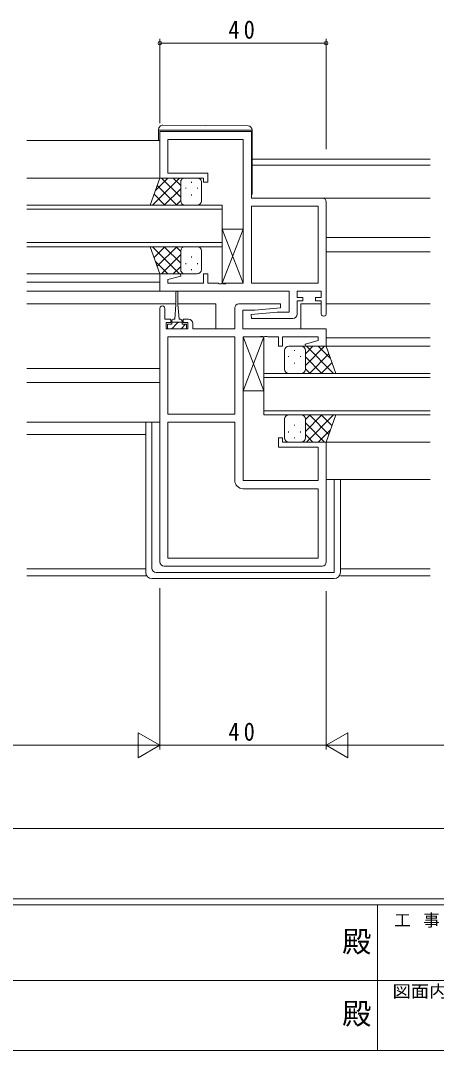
# Model space of a CAD drawing. Units: millimetres on the paper. Extents: x -420 to 373, y -297 to 267.
# Drawn here: x -118.5 to -18.5, y -297 to -49.7 of the extents above; entities that cross this region are included whole.
import ezdxf
from ezdxf.enums import TextEntityAlignment as Align

# ---------------------------------------------------------------- set-up
doc = ezdxf.new("R2010")
doc.units = ezdxf.units.MM
for name, color, linetype, lineweight in [('0-1_YKK_ZWAK', 7, 'Continuous', 9), ('0-3_YKK_11', 7, 'Continuous', 9), ('0-4_YKK_12', 2, 'Continuous', 9), ('0-5_YKK_13', 4, 'Continuous', 9), ('0-7_YKK_D', 6, 'Continuous', 9)]:
    doc.layers.add(name, color=color, linetype=linetype, lineweight=lineweight)
doc.styles.add('ＭＳ ゴシック', font='')
doc.styles.get('ＭＳ ゴシック').set_extended_font_data('MS Gothic')

msp = doc.modelspace()

# ---------------------------------------------------------------- linework, layer by layer
at = {"layer": '0-1_YKK_ZWAK'}
for p, q in [((352.3, -260.6), (-417.7, -260.6)), ((314.5, -262), (-417.7, -262)), ((-32.7, -262), (-32.7, -297)), ((-160.1, -280.199), (-31.3, -280.199)), ((-31.3, -280.199), (97.5, -280.199)), ((-417.7, -297), (314.5, -297))]:
    msp.add_line(p, q, dxfattribs=at)
at = {"layer": '0-3_YKK_11'}
for p, q in [((-85.025, -76.3), (-85.025, -87.5)), ((-63.025, -76.3), (-85.025, -76.3)), ((-63.025, -92.3), (-63.025, -76.3)), ((-83.095, -78.23), (-65.025, -78.23)), ((-83.095, -86.3), (-83.095, -78.23)), ((-65.025, -78.23), (-65.025, -112.77)), ((-73.525, -86.3), (-83.095, -86.3)), ((-73.525, -88.5), (-73.525, -86.3)), ((-85.025, -87.5), (-74.525, -87.5)), ((-74.525, -87.5), (-74.525, -88.5)), ((-74.525, -88.5), (-73.525, -88.5)), ((-46.025, -92.3), (-63.025, -92.3)), ((-45.025, -120.1), (-45.025, -93.3)), ((-46.955, -94.23), (-63.025, -94.23)), ((-63.025, -94.23), (-63.025, -112.77)), ((-63.025, -94.23), (-63.025, -112.77)), ((-46.955, -112.77), (-46.955, -94.23)), ((-85.025, -110.5), (-85.025, -114.7)), ((-80.064, -110.5), (-85.025, -110.5)), ((-83.095, -111.853), (-79.996, -111.022)), ((-79.996, -111.022), (-80.064, -110.5)), ((-74.525, -110.5), (-74.525, -112.77)), ((-73.525, -110.5), (-74.525, -110.5)), ((-73.525, -112.77), (-73.525, -110.5)), ((-83.095, -112.77), (-83.095, -111.853)), ((-74.525, -112.77), (-83.095, -112.77)), ((-70.983, -112.77), (-73.525, -112.77)), ((-70.8, -112.89), (-70.983, -112.77)), ((-70.25, -112.89), (-70.8, -112.89)), ((-70.067, -112.77), (-70.25, -112.89)), ((-69.983, -112.77), (-70.067, -112.77)), ((-69.8, -112.89), (-69.983, -112.77)), ((-69.25, -112.89), (-69.8, -112.89)), ((-69.067, -112.77), (-69.25, -112.89)), ((-65.025, -112.77), (-69.067, -112.77)), ((-63.025, -112.77), (-46.955, -112.77)), ((-85.025, -114.7), (-53.955, -114.7)), ((-53.955, -114.7), (-53.955, -119.7)), ((-52.025, -114.7), (-46.225, -114.7)), ((-52.025, -116.2), (-52.025, -114.7)), ((-50.625, -116.2), (-52.025, -116.2)), ((-50.625, -117), (-50.625, -116.2)), ((-47.625, -116.2), (-47.625, -117)), ((-46.225, -116.2), (-47.625, -116.2)), ((-46.225, -114.7), (-46.225, -116.2)), ((-67.025, -123.7), (-67.025, -118.7)), ((-66.025, -117.7), (-56.047, -117.7)), ((-56.005, -118.656), (-62.218, -119.2)), ((-56.047, -117.7), (-56.005, -118.656)), ((-52.025, -117), (-50.625, -117)), ((-52.025, -120.2), (-52.025, -117)), ((-47.625, -117), (-46.225, -117)), ((-46.225, -117), (-46.225, -120.1)), ((-85.025, -179.7), (-85.025, -118.8)), ((-83.825, -118.8), (-83.825, -121.4)), ((-65.095, -119.2), (-65.095, -123.7)), ((-62.218, -119.2), (-65.095, -119.2)), ((-56.832, -119.7), (-63.045, -120.243)), ((-63.045, -120.243), (-63.003, -121.2)), ((-53.955, -119.7), (-56.832, -119.7)), ((-83.825, -121.4), (-82.425, -121.4)), ((-83.525, -122.2), (-83.525, -123.7)), ((-82.425, -122.2), (-83.525, -122.2)), ((-82.425, -121.4), (-82.425, -122.2)), ((-79.425, -121.4), (-78.125, -121.4)), ((-79.425, -122.2), (-79.425, -121.4)), ((-78.325, -122.2), (-79.425, -122.2)), ((-78.325, -123.7), (-78.325, -122.2)), ((-77.125, -122.4), (-77.125, -123.7)), ((-63.003, -121.2), (-53.025, -121.2)), ((-83.525, -123.7), (-78.325, -123.7)), ((-67.025, -125.63), (-83.095, -125.63)), ((-83.095, -125.63), (-83.095, -144.17)), ((-83.095, -125.63), (-83.095, -144.17)), ((-77.125, -123.7), (-67.025, -123.7)), ((-67.025, -144.17), (-67.025, -125.63)), ((-65.095, -123.7), (-45.025, -123.7)), ((-65.025, -125.63), (-65.025, -160.17)), ((-60.983, -125.63), (-65.025, -125.63)), ((-60.8, -125.51), (-60.983, -125.63)), ((-60.25, -125.51), (-60.8, -125.51)), ((-60.067, -125.63), (-60.25, -125.51)), ((-59.983, -125.63), (-60.067, -125.63)), ((-59.8, -125.51), (-59.983, -125.63)), ((-59.25, -125.51), (-59.8, -125.51)), ((-59.067, -125.63), (-59.25, -125.51)), ((-56.525, -125.63), (-59.067, -125.63)), ((-56.525, -127.9), (-56.525, -125.63)), ((-55.525, -125.63), (-55.525, -127.9)), ((-46.955, -125.63), (-55.525, -125.63)), ((-46.955, -126.547), (-46.955, -125.63)), ((-45.025, -123.7), (-45.025, -127.9)), ((-55.525, -127.9), (-56.525, -127.9)), ((-50.054, -127.378), (-46.955, -126.547)), ((-49.985, -127.9), (-50.054, -127.378)), ((-45.025, -127.9), (-49.985, -127.9)), ((-83.095, -144.17), (-67.025, -144.17)), ((-83.095, -146.1), (-67.025, -146.1)), ((-83.095, -178.77), (-83.095, -146.1)), ((-67.025, -146.1), (-67.025, -160.1)), ((-56.525, -149.9), (-55.525, -149.9)), ((-56.525, -152.1), (-56.525, -149.9)), ((-55.525, -149.9), (-55.525, -150.9)), ((-46.955, -152.1), (-56.525, -152.1)), ((-55.525, -150.9), (-45.025, -150.9)), ((-46.955, -160.17), (-46.955, -152.1)), ((-45.025, -150.9), (-45.025, -179.7)), ((-65.025, -160.17), (-46.955, -160.17)), ((-65.025, -162.1), (-46.955, -162.1)), ((-46.955, -162.1), (-46.955, -178.77)), ((-46.955, -178.77), (-83.095, -178.77)), ((-46.955, -178.77), (-83.095, -178.77)), ((-46.025, -180.7), (-84.025, -180.7))]:
    msp.add_line(p, q, dxfattribs=at)
for centre, radius, start, end in [((-46.025, -93.3), 1, 0, 89.99998), ((-84.425, -118.8), 0.6, 359.99998, 180), ((-66.025, -118.7), 1, 90, 179.99998), ((-53.025, -120.2), 1, 270, 359.99998), ((-45.625, -120.1), 0.6, 179.99998, 0), ((-78.125, -122.4), 1, 0, 89.99998), ((-65.025, -160.1), 2, 180, 269.99998), ((-84.025, -179.7), 1, 180, 269.99998), ((-46.025, -179.7), 1, 270, 359.99998)]:
    msp.add_arc(centre, radius, start, end, dxfattribs=at)
at = {"layer": '0-4_YKK_12'}
for p, q in [((-117.025, -78.5), (-85.025, -78.5)), ((-62.825, -83), (-20.025, -83)), ((-62.825, -84.4), (-20.025, -84.4)), ((-117.025, -87.5), (-85.025, -87.5)), ((-46.025, -92.3), (-20.025, -92.3)), ((-70.025, -94.001), (-117.025, -94.001)), ((-117.025, -95.001), (-70.025, -95.001)), ((-70.025, -104.001), (-70.025, -94.001)), ((-70.025, -103.001), (-117.025, -103.001)), ((-45.025, -101.8), (-20.025, -101.8)), ((-117.025, -104.001), (-70.025, -104.001)), ((-45.025, -105.2), (-20.025, -105.2)), ((-117.025, -110.499), (-84.525, -110.5)), ((-117.025, -112.499), (-85.025, -112.499)), ((-117.025, -114.7), (-54.247, -114.7)), ((-117.025, -117.7), (-81.175, -117.7)), ((-80.675, -117.7), (-71.595, -117.7)), ((-71.595, -117.7), (-71.595, -123.593)), ((-51.095, -117.7), (-51.095, -123.7)), ((-51.095, -117.7), (-46.225, -117.7)), ((-45.025, -117.7), (-20.025, -117.7)), ((-45.025, -125.9), (-20.025, -125.9)), ((-45.27, -127.9), (-20.025, -127.9)), ((-117.025, -133.2), (-85.025, -133.2)), ((-60.024, -134.401), (-20.025, -134.401)), ((-60.024, -144.401), (-60.024, -134.401)), ((-20.025, -135.401), (-60.024, -135.401)), ((-117.025, -136.6), (-85.025, -136.6)), ((-60.024, -143.401), (-20.025, -143.401)), ((-20.025, -144.401), (-60.024, -144.401)), ((-117.025, -149.1), (-88.425, -149.1)), ((-45.525, -150.9), (-20.025, -150.9)), ((-45.025, -159.9), (-20.025, -159.9)), ((-117.025, -181.37), (-88.425, -181.37)), ((-117.025, -183), (-88.425, -183)), ((-20.025, -181.37), (-41.625, -181.37)), ((-20.025, -183), (-41.625, -183))]:
    msp.add_line(p, q, dxfattribs=at)
at = {"layer": '0-5_YKK_13'}
for p, q in [((-85.325, -76.3), (-85.325, -76)), ((-85.325, -76.3), (-85.325, -78.5)), ((-84.316, -74.812), (-63.816, -74.991)), ((-62.825, -76), (-63.32, -76)), ((-62.825, -75.991), (-62.825, -76)), ((-62.825, -76), (-62.825, -76.3)), ((-62.825, -91.3), (-62.825, -76.3)), ((-87.346, -94), (-85.025, -87.5)), ((-80.293, -87.5), (-86.793, -94)), ((-83.122, -87.5), (-86.082, -90.461)), ((-85.025, -87.5), (-79.025, -87.5)), ((-80.025, -92.12), (-84.645, -87.5)), ((-80.025, -89.292), (-81.817, -87.5)), ((-80.025, -88.5), (-80.025, -92.1)), ((-80.025, -88.9), (-80.025, -93)), ((-76.025, -87.5), (-79.025, -87.5)), ((-77.388, -88.42), (-77.388, -88.62)), ((-75.025, -93), (-75.025, -88.5)), ((-83.802, -94), (-86.414, -91.388)), ((-80.974, -94), (-85.669, -89.304)), ((-80.025, -90.06), (-83.965, -94)), ((-78.803, -89.835), (-78.803, -90.035)), ((-77.388, -91.45), (-77.388, -91.65)), ((-75.973, -89.835), (-75.973, -90.035)), ((-80.025, -92.889), (-81.136, -94)), ((-78.803, -94), (-87.346, -94)), ((-79.025, -94), (-76.025, -94)), ((-70.025, -99.77), (-70.025, -112.77)), ((-65.025, -99.77), (-70.025, -99.77)), ((-70.025, -99.77), (-65.025, -112.77)), ((-70.025, -112.77), (-65.025, -99.77)), ((-65.025, -112.77), (-65.025, -99.77)), ((-87.346, -104.001), (-85.025, -110.501)), ((-78.803, -104.001), (-87.346, -104.001)), ((-80.293, -110.501), (-86.793, -104.001)), ((-83.802, -104.001), (-86.414, -106.612)), ((-80.973, -104.001), (-85.669, -108.696)), ((-80.025, -105.88), (-84.645, -110.501)), ((-80.025, -107.94), (-83.965, -104.001)), ((-80.025, -105.112), (-81.136, -104.001)), ((-80.025, -109.101), (-80.025, -105.001)), ((-80.025, -109.501), (-80.025, -105.901)), ((-79.025, -104.001), (-76.025, -104.001)), ((-75.025, -105.001), (-75.025, -109.501)), ((-83.122, -110.501), (-86.082, -107.54)), ((-80.025, -108.709), (-81.817, -110.501)), ((-78.803, -108.166), (-78.803, -107.966)), ((-77.388, -106.551), (-77.388, -106.351)), ((-75.973, -108.166), (-75.973, -107.966)), ((-85.025, -110.501), (-79.025, -110.501)), ((-76.025, -110.501), (-79.025, -110.501)), ((-77.388, -109.581), (-77.388, -109.381)), ((-70.025, -112.77), (-65.025, -112.77)), ((-81.175, -114.95), (-81.175, -117.9)), ((-80.675, -117.9), (-80.675, -114.95)), ((-81.175, -117.9), (-81.425, -121.4)), ((-80.675, -117.9), (-80.425, -121.4)), ((-83.225, -122.6), (-83.225, -123.7)), ((-82.175, -122.6), (-83.225, -122.6)), ((-80.925, -122.448), (-82.177, -123.7)), ((-82.175, -122.6), (-82.175, -121.8)), ((-79.675, -122.1), (-82.175, -122.1)), ((-81.775, -121.4), (-81.425, -121.4)), ((-80.577, -122.1), (-80.925, -122.448)), ((-80.425, -121.4), (-80.075, -121.4)), ((-78.832, -122.6), (-79.932, -123.7)), ((-79.675, -121.8), (-79.675, -122.6)), ((-78.625, -122.6), (-79.675, -122.6)), ((-78.625, -123.7), (-78.625, -122.6)), ((-83.225, -123.7), (-78.625, -123.7)), ((-65.025, -125.63), (-65.025, -138.63)), ((-60.025, -125.63), (-65.025, -125.63)), ((-65.025, -125.63), (-60.025, -138.63)), ((-65.025, -138.63), (-60.025, -125.63)), ((-60.025, -138.63), (-60.025, -125.63)), ((-54.025, -127.9), (-51.025, -127.9)), ((-45.025, -127.9), (-51.025, -127.9)), ((-50.025, -129.692), (-48.233, -127.9)), ((-50.025, -132.52), (-45.405, -127.9)), ((-49.757, -127.9), (-43.256, -134.4)), ((-46.928, -127.9), (-43.967, -130.861)), ((-42.703, -134.4), (-45.025, -127.9)), ((-55.025, -133.4), (-55.025, -128.9)), ((-54.076, -130.235), (-54.076, -130.435)), ((-52.661, -128.82), (-52.661, -129.02)), ((-51.246, -130.235), (-51.246, -130.435)), ((-50.025, -128.9), (-50.025, -132.5)), ((-50.025, -129.3), (-50.025, -133.4)), ((-50.025, -130.46), (-46.085, -134.4)), ((-49.076, -134.4), (-44.38, -129.704)), ((-52.661, -131.85), (-52.661, -132.05)), ((-50.025, -133.289), (-48.913, -134.4)), ((-46.248, -134.4), (-43.636, -131.788)), ((-51.025, -134.4), (-54.025, -134.4)), ((-51.246, -134.4), (-42.703, -134.4)), ((-65.025, -138.63), (-60.025, -138.63)), ((-55.025, -145.401), (-55.025, -149.901)), ((-51.025, -144.401), (-54.025, -144.401)), ((-51.246, -144.401), (-42.703, -144.401)), ((-50.025, -145.512), (-48.913, -144.401)), ((-50.025, -148.34), (-46.085, -144.401)), ((-50.025, -149.501), (-50.025, -145.401)), ((-49.757, -150.901), (-43.257, -144.401)), ((-49.076, -144.401), (-44.38, -149.096)), ((-46.248, -144.401), (-43.636, -147.012)), ((-42.703, -144.401), (-45.025, -150.901)), ((-117.025, -146.099), (-85.025, -146.099)), ((-88.425, -146.099), (-88.425, -182.2)), ((-86.925, -146.099), (-86.925, -181.2)), ((-54.076, -148.566), (-54.076, -148.366)), ((-52.661, -146.951), (-52.661, -146.751)), ((-51.246, -148.566), (-51.246, -148.366)), ((-50.025, -146.28), (-45.405, -150.901)), ((-50.025, -149.901), (-50.025, -146.301)), ((-46.928, -150.901), (-43.967, -147.94)), ((-52.661, -149.981), (-52.661, -149.781)), ((-50.025, -149.109), (-48.233, -150.901)), ((-54.025, -150.901), (-51.025, -150.901)), ((-45.025, -150.901), (-51.025, -150.901)), ((-43.125, -159.901), (-43.125, -182.2)), ((-41.625, -159.901), (-41.625, -182.2)), ((-43.125, -182.2), (-85.925, -182.2)), ((-86.925, -183.7), (-43.125, -183.7))]:
    msp.add_line(p, q, dxfattribs=at)
msp.add_lwpolyline([(-63.32, -76), (-84.82, -76), (-85.325, -76), (-85.325, -75.812)], dxfattribs=at)
for centre, radius, start, end in [((-84.325, -75.812), 1, 89.5, 180), ((-63.825, -75.991), 1, 0, 89.5), ((-79.025, -88.5), 1, 89.99841, 179.99841), ((-79.025, -88.5), 1, 89.99841, 179.99841), ((-76.025, -88.5), 1, 359.99841, 89.99841), ((-63.325, -91.3), 0.5, 306.86983, 0), ((-79.025, -93), 1, 179.99841, 269.99841), ((-76.025, -93), 1, 269.99841, 359.99841), ((-79.025, -105.001), 1, 89.99998, 179.99998), ((-76.025, -105.001), 1, 359.99998, 89.99998), ((-79.025, -109.501), 1, 179.99998, 269.99998), ((-79.025, -109.501), 1, 179.99998, 269.99998), ((-76.025, -109.501), 1, 269.99998, 359.99998), ((-80.925, -114.95), 0.25, 0, 180), ((-81.775, -121.8), 0.4, 90, 180), ((-80.075, -121.8), 0.4, 0, 90), ((-54.025, -128.9), 1, 90.00157, 180.00157), ((-51.025, -128.9), 1, 0.00157, 90.00157), ((-51.025, -128.9), 1, 0.00157, 90.00157), ((-54.025, -133.4), 1, 180.00157, 270.00157), ((-51.025, -133.4), 1, 270.00157, 0.00157), ((-54.025, -145.401), 1, 90, 180), ((-51.025, -145.401), 1, 0, 90), ((-54.025, -149.901), 1, 180, 270), ((-51.025, -149.901), 1, 270, 0), ((-51.025, -149.901), 1, 270, 0), ((-86.925, -182.2), 1.5, 180, 270), ((-85.925, -181.2), 1, 180, 270), ((-43.125, -182.2), 1.5, 270, 0)]:
    msp.add_arc(centre, radius, start, end, dxfattribs=at)
at = {"layer": '0-7_YKK_D'}
for p, q in [((-85.025, -74.346), (-85.025, -54.1)), ((-45.025, -80.532), (-45.025, -54.1)), ((-85.025, -55.1), (-45.025, -55.1)), ((-85.025, -186), (-85.025, -224.7)), ((-85.025, -186.7), (-85.025, -224.7)), ((-45.025, -186.7), (-45.025, -224.7)), ((-45.025, -186.7), (-45.025, -224.7)), ((-90.221, -220.7), (-90.221, -226.7)), ((-85.025, -223.7), (-90.221, -220.7)), ((-45.025, -223.7), (-39.829, -220.7)), ((-39.829, -226.7), (-39.829, -220.7)), ((-177.025, -223.7), (-91.025, -223.7)), ((-85.025, -223.7), (-95.417, -223.7)), ((-85.025, -223.7), (-90.221, -226.7)), ((-45.025, -223.7), (-85.025, -223.7)), ((-45.025, -223.7), (-34.633, -223.7)), ((-45.025, -223.7), (-39.829, -226.7)), ((-39.025, -223.7), (159.975, -223.7)), ((-176.025, -243.7), (296.975, -243.7))]:
    msp.add_line(p, q, dxfattribs=at)
for centre in [(-85.025, -55.1), (-45.025, -55.1)]:
    msp.add_circle(centre, 0.425, dxfattribs=at)

# ---------------------------------------------------------------- texts
at = {"layer": '0-1_YKK_ZWAK', "color": 2, "style": 'ＭＳ ゴシック'}
for p in [(-41.182, -274.956), (-41.182, -292.278)]:
    msp.add_text('殿', height=5.132, dxfattribs=at).set_placement(p, align=Align.BOTTOM_LEFT)
at = {"layer": '0-1_YKK_ZWAK', "style": 'ＭＳ ゴシック', "width": 1.1}
msp.add_text('図面内容', height=2.933, dxfattribs=at).set_placement((-29.083, -285.148), align=Align.BOTTOM_LEFT)
at = {"layer": '0-1_YKK_ZWAK', "insert": (-28.688, -267.533), "char_height": 2.933, "attachment_point": 7, "style": 'ＭＳ ゴシック'}
msp.add_mtext('\\T1.16;工\\~事\\~名', dxfattribs=at)
at = {"layer": '0-7_YKK_D', "color": 3, "char_height": 4.399, "attachment_point": 7, "style": 'ＭＳ ゴシック'}
for insert in [(-68.545, -54.1), (-68.545, -222.7)]:
    msp.add_mtext('\\T1.36;\\W0.9;40', dxfattribs=dict(at, insert=insert))

doc.saveas('drawing.dxf')
